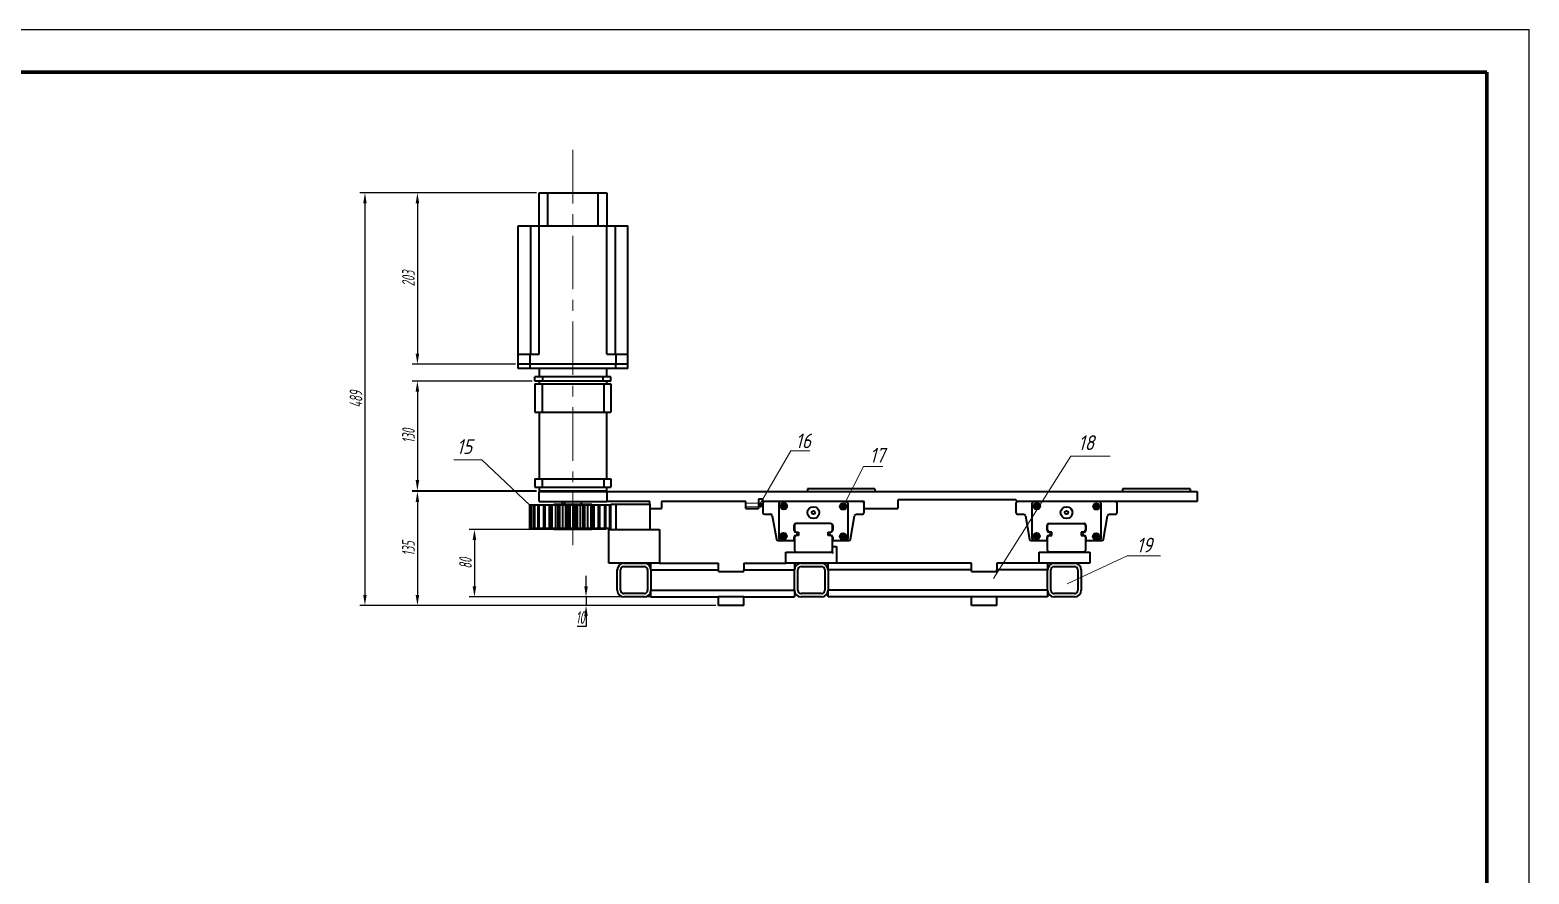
# Model space of a CAD drawing. Header units: millimetres. Extents: x -841 to 0, y 0 to 594.
# Drawn here: x -355.7 to -0.3, y 393.4 to 593.5 of the extents above; entities that cross this region are included whole.
import ezdxf

# ---------------------------------------------------------------- set-up
doc = ezdxf.new("R2010")
doc.units = ezdxf.units.MM
doc.linetypes.add('CENTERX2', pattern=[20.32, 12.7, -2.54, 2.54, -2.54])
doc.layers.add('xishixian', color=7, linetype='Continuous')
for name, color, linetype, lineweight in [('zushixian', 7, 'Continuous', 70), ('中心线层', 1, 'CENTERX2', 15), ('标注层', 4, 'Continuous', 15), ('细线层', 4, 'Continuous', 15), ('轮廓实线层', 7, 'Continuous', 40)]:
    doc.layers.add(name, color=color, linetype=linetype, lineweight=lineweight)
doc.styles.add('abc123', font='gbeitc.shx', dxfattribs={"width": 0.7})
doc.styles.get("Standard").update_dxf_attribs({"font": 'gbeitc.shx', "height": 3.5, "bigfont": 'gbcbig.shx'})
doc.dimstyles.new('ISO-25', dxfattribs={"dimtxt": 3, "dimasz": 2.5, "dimexe": 1.25, "dimexo": 0.625, "dimtad": 1, "dimtoh": 1, "dimdec": 0, "dimlfac": 5, "dimdsep": 46, "dimtxsty": 'abc123', "dimcen": 2.5, "dimclrd": 3, "dimadec": 0, "dimazin": 0, "dimtfac": 1, "dimtdec": 0, "dimtmove": 0, "dimatfit": 3, "dimfxl": 1, "dimarcsym": 0})

# ---------------------------------------------------------------- blocks, each defined once
blk = doc.blocks.new('*D70')
at = {"layer": 'Defpoints', "color": 0, "transparency": 16777216}
for p in [(-234.98, 554.9), (-276.28, 457.1), (-192.48, 457.1)]:
    blk.add_point(p, dxfattribs=at)
at = {"layer": '标注层', "color": 0, "lineweight": -2, "transparency": 16777216}
for p, q in [((-235.61, 554.9), (-277.53, 554.9)), ((-193.11, 457.1), (-277.53, 457.1))]:
    blk.add_line(p, q, dxfattribs=at)
at = {"layer": '标注层', "color": 3, "lineweight": -2, "transparency": 16777216}
blk.add_line((-276.28, 552.4), (-276.28, 459.6), dxfattribs=at)
at = {"layer": '标注层', "color": 3, "transparency": 16777216}
for points in [[(-276.7, 552.4), (-275.87, 552.4), (-276.28, 554.9)], [(-276.7, 459.6), (-275.87, 459.6), (-276.28, 457.1)]]:
    blk.add_solid(points, dxfattribs=at)
at = {"layer": '标注层', "color": 0, "transparency": 16777216, "insert": (-278.41, 506), "char_height": 3, "attachment_point": 5, "rotation": 90, "style": 'abc123'}
blk.add_mtext('489', dxfattribs=at)
blk = doc.blocks.new('*D71')
at = {"layer": 'Defpoints', "color": 0, "transparency": 16777216}
for p in [(-234.98, 554.9), (-263.85, 514.3), (-239.98, 514.3)]:
    blk.add_point(p, dxfattribs=at)
at = {"layer": '标注层', "color": 0, "lineweight": -2, "transparency": 16777216}
for p, q in [((-235.61, 554.9), (-265.1, 554.9)), ((-240.61, 514.3), (-265.1, 514.3))]:
    blk.add_line(p, q, dxfattribs=at)
at = {"layer": '标注层', "color": 3, "lineweight": -2, "transparency": 16777216}
blk.add_line((-263.85, 552.4), (-263.85, 516.8), dxfattribs=at)
at = {"layer": '标注层', "color": 3, "transparency": 16777216}
for points in [[(-264.27, 552.4), (-263.43, 552.4), (-263.85, 554.9)], [(-264.27, 516.8), (-263.43, 516.8), (-263.85, 514.3)]]:
    blk.add_solid(points, dxfattribs=at)
at = {"layer": '标注层', "color": 0, "transparency": 16777216, "insert": (-265.97, 534.6), "char_height": 3, "attachment_point": 5, "rotation": 90, "style": 'abc123'}
blk.add_mtext('203', dxfattribs=at)
blk = doc.blocks.new('*D72')
at = {"layer": 'Defpoints', "color": 0, "transparency": 16777216}
for p in [(-235.98, 510.3), (-263.85, 484.3), (-234.98, 484.3)]:
    blk.add_point(p, dxfattribs=at)
at = {"layer": '标注层', "color": 0, "lineweight": -2, "transparency": 16777216}
for p, q in [((-236.61, 510.3), (-265.1, 510.3)), ((-235.61, 484.3), (-265.1, 484.3))]:
    blk.add_line(p, q, dxfattribs=at)
at = {"layer": '标注层', "color": 3, "lineweight": -2, "transparency": 16777216}
blk.add_line((-263.85, 507.8), (-263.85, 486.8), dxfattribs=at)
at = {"layer": '标注层', "color": 3, "transparency": 16777216}
for points in [[(-264.27, 507.8), (-263.43, 507.8), (-263.85, 510.3)], [(-264.27, 486.8), (-263.43, 486.8), (-263.85, 484.3)]]:
    blk.add_solid(points, dxfattribs=at)
at = {"layer": '标注层', "color": 0, "transparency": 16777216, "insert": (-265.97, 497.3), "char_height": 3, "attachment_point": 5, "rotation": 90, "style": 'abc123'}
blk.add_mtext('130', dxfattribs=at)
blk = doc.blocks.new('*D73')
at = {"layer": 'Defpoints', "color": 0, "transparency": 16777216}
for p in [(-192.48, 459.1), (-223.88, 457.1), (-192.48, 457.1)]:
    blk.add_point(p, dxfattribs=at)
at = {"layer": '标注层', "color": 3, "lineweight": -2, "transparency": 16777216}
for p, q in [((-223.88, 461.6), (-223.88, 464.1)), ((-223.88, 459.1), (-223.88, 457.1)), ((-223.88, 452.1), (-225.99, 452.1)), ((-223.88, 454.6), (-223.88, 452.1))]:
    blk.add_line(p, q, dxfattribs=at)
at = {"layer": '标注层', "color": 0, "lineweight": -2, "transparency": 16777216}
for p, q in [((-193.11, 459.1), (-225.13, 459.1)), ((-193.11, 457.1), (-225.13, 457.1))]:
    blk.add_line(p, q, dxfattribs=at)
at = {"layer": '标注层', "color": 3, "transparency": 16777216}
for points in [[(-224.29, 461.6), (-223.46, 461.6), (-223.88, 459.1)], [(-224.29, 454.6), (-223.46, 454.6), (-223.88, 457.1)]]:
    blk.add_solid(points, dxfattribs=at)
at = {"layer": '标注层', "color": 0, "transparency": 16777216, "insert": (-225.24, 454.23), "char_height": 3, "attachment_point": 5, "style": 'abc123'}
blk.add_mtext('10', dxfattribs=at)
blk = doc.blocks.new('*D74')
at = {"layer": 'Defpoints', "color": 0, "transparency": 16777216}
for p in [(-218.48, 475.1), (-250.33, 459.1), (-214.89, 459.1)]:
    blk.add_point(p, dxfattribs=at)
at = {"layer": '标注层', "color": 0, "lineweight": -2, "transparency": 16777216}
for p, q in [((-219.11, 475.1), (-251.58, 475.1)), ((-215.51, 459.1), (-251.58, 459.1))]:
    blk.add_line(p, q, dxfattribs=at)
at = {"layer": '标注层', "color": 3, "lineweight": -2, "transparency": 16777216}
blk.add_line((-250.33, 472.6), (-250.33, 461.6), dxfattribs=at)
at = {"layer": '标注层', "color": 3, "transparency": 16777216}
for points in [[(-250.75, 472.6), (-249.91, 472.6), (-250.33, 475.1)], [(-250.75, 461.6), (-249.91, 461.6), (-250.33, 459.1)]]:
    blk.add_solid(points, dxfattribs=at)
at = {"layer": '标注层', "color": 0, "transparency": 16777216, "insert": (-252.45, 467.1), "char_height": 3, "attachment_point": 5, "rotation": 90, "style": 'abc123'}
blk.add_mtext('80', dxfattribs=at)
blk = doc.blocks.new('*D80')
at = {"layer": 'Defpoints', "color": 0, "transparency": 16777216}
for p in [(-234.98, 484.1), (-263.85, 457.1), (-192.48, 457.1)]:
    blk.add_point(p, dxfattribs=at)
at = {"layer": '标注层', "color": 0, "lineweight": -2, "transparency": 16777216}
for p, q in [((-235.61, 484.1), (-265.1, 484.1)), ((-193.11, 457.1), (-265.1, 457.1))]:
    blk.add_line(p, q, dxfattribs=at)
at = {"layer": '标注层', "color": 3, "lineweight": -2, "transparency": 16777216}
blk.add_line((-263.85, 481.6), (-263.85, 459.6), dxfattribs=at)
at = {"layer": '标注层', "color": 3, "transparency": 16777216}
for points in [[(-264.27, 481.6), (-263.43, 481.6), (-263.85, 484.1)], [(-264.27, 459.6), (-263.43, 459.6), (-263.85, 457.1)]]:
    blk.add_solid(points, dxfattribs=at)
at = {"layer": '标注层', "color": 0, "transparency": 16777216, "insert": (-265.97, 470.6), "char_height": 3, "attachment_point": 5, "rotation": 90, "style": 'abc123'}
blk.add_mtext('135', dxfattribs=at)

msp = doc.modelspace()

# ---------------------------------------------------------------- linework, layer by layer
at = {"layer": 'xishixian'}
for p, q in [((-0.35, 593.52), (-841.35, 593.52)), ((-0.35, -0.48), (-0.35, 593.52))]:
    msp.add_line(p, q, dxfattribs=at)
at = {"layer": 'zushixian'}
for p, q in [((-10.35, 583.52), (-816.35, 583.52)), ((-10.35, 9.52), (-10.35, 583.52))]:
    msp.add_line(p, q, dxfattribs=at)
at = {"layer": '中心线层'}
msp.add_line((-226.98, 565.07), (-226.98, 471.36), dxfattribs=at)
at = {"layer": '标注层'}
for p, q in [((-248.6, 491.59), (-255.21, 491.59)), ((-237.17, 480.9), (-248.6, 491.59)), ((-182.75, 480.95), (-175.35, 493.78)), ((-175.35, 493.78), (-170.79, 493.78)), ((-127.3, 463.48), (-108.92, 492.47)), ((-108.92, 492.47), (-99.67, 492.47)), ((-162.89, 480.58), (-158.08, 490.06)), ((-158.08, 490.06), (-153.53, 490.06)), ((-109.85, 462.22), (-95.61, 468.85)), ((-95.61, 468.85), (-87.73, 468.85))]:
    msp.add_line(p, q, dxfattribs=at)
at = {"layer": '细线层'}
for p, q in [((-182.98, 481.3), (-185.98, 481.3)), ((-182.98, 480.5), (-185.98, 480.5))]:
    msp.add_line(p, q, dxfattribs=at)
at = {"layer": '轮廓实线层', "color": 7, "linetype": 'Continuous', "lineweight": 40}
for p, q in [((-234.98, 547.1), (-234.98, 554.9)), ((-234.98, 554.9), (-232.98, 554.9)), ((-232.98, 554.9), (-232.98, 547.1)), ((-232.98, 554.9), (-220.98, 554.9)), ((-220.98, 547.1), (-220.98, 554.9)), ((-220.98, 554.9), (-218.98, 554.9)), ((-218.98, 554.9), (-218.98, 547.1)), ((-239.98, 516.7), (-239.98, 547.1)), ((-239.98, 547.1), (-236.98, 547.1)), ((-236.98, 516.7), (-236.98, 547.1)), ((-236.98, 547.1), (-234.98, 547.1)), ((-234.98, 516.7), (-234.98, 547.1)), ((-234.98, 547.1), (-218.98, 547.1)), ((-218.98, 516.7), (-218.98, 547.1)), ((-218.98, 547.1), (-216.98, 547.1)), ((-216.98, 547.1), (-216.98, 516.7)), ((-216.98, 547.1), (-213.98, 547.1)), ((-213.98, 516.7), (-213.98, 547.1)), ((-239.98, 514.3), (-239.98, 516.7)), ((-239.98, 516.7), (-237.14, 516.7)), ((-237.14, 514.3), (-237.14, 516.7)), ((-237.14, 516.7), (-234.98, 516.7)), ((-218.98, 516.7), (-216.82, 516.7)), ((-216.82, 516.7), (-216.82, 514.3)), ((-216.82, 516.7), (-213.98, 516.7)), ((-213.98, 514.3), (-213.98, 516.7)), ((-239.98, 513.3), (-239.98, 514.3)), ((-237.14, 514.3), (-239.98, 514.3)), ((-237.14, 513.3), (-239.98, 513.3)), ((-237.14, 513.3), (-237.14, 514.3)), ((-216.82, 514.3), (-237.14, 514.3)), ((-216.82, 513.3), (-237.14, 513.3)), ((-234.98, 513.3), (-234.98, 511.3)), ((-218.98, 511.3), (-218.98, 513.3)), ((-216.82, 513.3), (-216.82, 514.3)), ((-213.98, 514.3), (-216.82, 514.3)), ((-213.98, 513.3), (-216.82, 513.3)), ((-213.98, 513.3), (-213.98, 514.3)), ((-235.98, 510.3), (-235.98, 511.3)), ((-234.14, 511.3), (-235.98, 511.3)), ((-234.14, 510.3), (-235.98, 510.3)), ((-235.98, 509.6), (-235.98, 502.9)), ((-235.98, 509.6), (-234.3, 509.6)), ((-234.98, 510.3), (-234.98, 509.6)), ((-234.3, 509.6), (-234.3, 502.9)), ((-234.3, 509.6), (-219.67, 509.6)), ((-234.14, 510.3), (-234.14, 511.3)), ((-219.82, 511.3), (-234.14, 511.3)), ((-219.82, 510.3), (-234.14, 510.3)), ((-219.82, 510.3), (-219.82, 511.3)), ((-217.98, 511.3), (-219.82, 511.3)), ((-217.98, 510.3), (-219.82, 510.3)), ((-219.67, 509.6), (-219.67, 502.9)), ((-219.67, 509.6), (-217.98, 509.6)), ((-218.98, 509.6), (-218.98, 510.3)), ((-217.98, 510.3), (-217.98, 511.3)), ((-217.98, 509.6), (-217.98, 502.9)), ((-235.98, 502.9), (-234.3, 502.9)), ((-234.98, 502.9), (-234.98, 487.1)), ((-234.3, 502.9), (-219.67, 502.9)), ((-219.67, 502.9), (-217.98, 502.9)), ((-218.98, 487.1), (-218.98, 502.9)), ((-235.98, 487.1), (-235.98, 485.1)), ((-235.98, 487.1), (-234.3, 487.1)), ((-234.3, 487.1), (-234.3, 485.1)), ((-234.3, 487.1), (-219.67, 487.1)), ((-219.67, 487.1), (-219.67, 485.1)), ((-219.67, 487.1), (-217.98, 487.1)), ((-217.98, 487.1), (-217.98, 485.1)), ((-235.98, 485.1), (-234.3, 485.1)), ((-234.98, 485.1), (-234.98, 484.3)), ((-234.98, 484.3), (-218.98, 484.3)), ((-234.98, 481.7), (-234.98, 484.1)), ((-234.98, 484.1), (-218.98, 484.1)), ((-234.3, 485.1), (-219.67, 485.1)), ((-230.48, 484.3), (-230.48, 484.1)), ((-223.48, 484.1), (-223.48, 484.3)), ((-219.67, 485.1), (-217.98, 485.1)), ((-218.98, 484.3), (-218.98, 485.1)), ((-218.98, 484.1), (-218.98, 481.7)), ((-218.98, 484.1), (-78.98, 484.1)), ((-171.38, 484.7), (-171.38, 484.1)), ((-155.38, 484.7), (-171.38, 484.7)), ((-155.38, 484.7), (-155.38, 484.1)), ((-80.69, 484.7), (-96.69, 484.7)), ((-96.69, 484.7), (-96.69, 484.1)), ((-80.69, 484.7), (-80.69, 484.1)), ((-78.98, 484.1), (-78.98, 481.7)), ((-237.17, 475.3), (-237.17, 480.9)), ((-237.15, 480.9), (-237.17, 480.9)), ((-237.15, 475.3), (-237.15, 480.9)), ((-236.89, 480.9), (-237.15, 480.9)), ((-236.89, 475.3), (-236.89, 480.9)), ((-236.79, 480.9), (-236.89, 480.9)), ((-236.79, 475.3), (-236.79, 480.9)), ((-236.23, 480.9), (-236.79, 480.9)), ((-236.23, 475.3), (-236.23, 480.9)), ((-236.05, 480.9), (-236.23, 480.9)), ((-236.05, 475.3), (-236.05, 480.9)), ((-235.21, 480.9), (-236.05, 480.9)), ((-235.21, 475.3), (-235.21, 480.9)), ((-234.96, 480.9), (-235.21, 480.9)), ((-234.98, 481.7), (-218.98, 481.7)), ((-234.96, 475.3), (-234.96, 480.9)), ((-233.87, 480.9), (-234.96, 480.9)), ((-233.87, 475.3), (-233.87, 480.9)), ((-233.57, 480.9), (-233.87, 480.9)), ((-233.57, 475.3), (-233.57, 480.9)), ((-232.54, 480.9), (-233.57, 480.9)), ((-232.54, 475.3), (-232.54, 480.9)), ((-232.27, 480.9), (-232.54, 480.9)), ((-232.27, 475.3), (-232.27, 480.9)), ((-231.92, 480.9), (-232.27, 480.9)), ((-231.92, 475.3), (-231.92, 480.9)), ((-231.05, 480.9), (-231.92, 480.9)), ((-231.48, 481.1), (-231.48, 480.9)), ((-231.48, 481.1), (-230.81, 481.1)), ((-231.05, 475.3), (-231.05, 480.9)), ((-230.47, 480.9), (-231.05, 480.9)), ((-230.81, 481.1), (-222.48, 481.1)), ((-230.47, 475.3), (-230.47, 480.9)), ((-230.09, 480.9), (-230.47, 480.9)), ((-230.09, 475.3), (-230.09, 480.9)), ((-229.4, 480.9), (-230.09, 480.9)), ((-229.48, 481.1), (-229.48, 481.7)), ((-229.4, 475.3), (-229.4, 480.9)), ((-228.68, 480.9), (-229.4, 480.9)), ((-228.89, 481.1), (-228.89, 481.7)), ((-228.68, 475.3), (-228.68, 480.9)), ((-228.53, 480.9), (-228.68, 480.9)), ((-228.53, 475.3), (-228.53, 480.9)), ((-228.13, 480.9), (-228.53, 480.9)), ((-228.13, 475.3), (-228.13, 480.9)), ((-227.66, 480.9), (-228.13, 480.9)), ((-227.66, 475.3), (-227.66, 480.9)), ((-226.92, 480.9), (-227.66, 480.9)), ((-226.92, 475.3), (-226.92, 480.9)), ((-226.53, 480.9), (-226.92, 480.9)), ((-226.53, 475.3), (-226.53, 480.9)), ((-226.13, 480.9), (-226.53, 480.9)), ((-226.13, 475.3), (-226.13, 480.9)), ((-225.9, 480.9), (-226.13, 480.9)), ((-225.9, 475.3), (-225.9, 480.9)), ((-225.17, 480.9), (-225.9, 480.9)), ((-225.17, 475.3), (-225.17, 480.9)), ((-224.55, 480.9), (-225.17, 480.9)), ((-224.98, 481.1), (-224.98, 481.7)), ((-224.55, 475.3), (-224.55, 480.9)), ((-224.17, 480.9), (-224.55, 480.9)), ((-223.48, 480.9), (-224.18, 480.9)), ((-224.17, 475.3), (-224.17, 480.9)), ((-223.48, 475.3), (-223.48, 480.9)), ((-222.67, 480.9), (-223.48, 480.9)), ((-222.67, 475.3), (-222.67, 480.9)), ((-222.31, 480.9), (-222.67, 480.9)), ((-222.48, 480.9), (-222.48, 481.1)), ((-222.31, 475.3), (-222.31, 480.9)), ((-221.93, 480.9), (-222.31, 480.9)), ((-221.93, 475.3), (-221.93, 480.9)), ((-220.95, 480.9), (-221.93, 480.9)), ((-220.95, 475.3), (-220.95, 480.9)), ((-220.63, 480.9), (-220.95, 480.9)), ((-220.63, 475.3), (-220.63, 480.9)), ((-220.58, 480.9), (-220.63, 480.9)), ((-220.58, 475.3), (-220.58, 480.9)), ((-219.46, 480.9), (-220.58, 480.9)), ((-219.46, 475.3), (-219.46, 480.9)), ((-219.19, 480.9), (-219.46, 480.9)), ((-219.19, 475.3), (-219.19, 480.9)), ((-218.26, 480.9), (-219.19, 480.9)), ((-208.78, 481.7), (-218.98, 481.7)), ((-218.26, 475.3), (-218.26, 480.9)), ((-218.06, 480.9), (-218.26, 480.9)), ((-218.06, 475.3), (-218.06, 480.9)), ((-217.98, 480.9), (-218.06, 480.9)), ((-217.98, 475.1), (-217.98, 481.1)), ((-217.98, 481.1), (-216.78, 481.1)), ((-216.78, 481.1), (-216.78, 475.1)), ((-216.78, 481.1), (-208.78, 481.1)), ((-208.78, 481.1), (-208.78, 481.7)), ((-208.78, 481.1), (-208.78, 475.1)), ((-208.78, 480.1), (-205.98, 480.1)), ((-185.98, 481.7), (-205.98, 481.7)), ((-205.98, 481.7), (-205.98, 480.1)), ((-185.98, 480.1), (-185.98, 481.7)), ((-185.98, 480.1), (-182.98, 480.1)), ((-181.98, 482.3), (-182.98, 482.3)), ((-182.98, 482.3), (-182.98, 480.1)), ((-182.95, 481.3), (-182.98, 481.24)), ((-182.98, 480.56), (-182.95, 480.5)), ((-182.94, 481.3), (-182.95, 481.3)), ((-182.95, 480.95), (-182.95, 481.3)), ((-182.95, 480.5), (-182.95, 480.95)), ((-182.95, 480.5), (-182.94, 480.5)), ((-182.9, 481.24), (-182.94, 481.3)), ((-182.94, 480.95), (-182.94, 481.3)), ((-182.94, 480.5), (-182.94, 480.95)), ((-182.94, 480.5), (-182.9, 480.57)), ((-182.86, 481.3), (-182.9, 481.24)), ((-182.9, 480.94), (-182.9, 481.24)), ((-182.9, 480.57), (-182.9, 480.94)), ((-182.9, 480.57), (-182.86, 480.5)), ((-182.84, 481.3), (-182.86, 481.3)), ((-182.86, 480.95), (-182.86, 481.3)), ((-182.86, 480.5), (-182.86, 480.95)), ((-182.86, 480.5), (-182.84, 480.5)), ((-182.81, 481.24), (-182.84, 481.3)), ((-182.84, 480.95), (-182.84, 481.3)), ((-182.84, 480.5), (-182.84, 480.95)), ((-182.84, 480.5), (-182.81, 480.57)), ((-182.77, 481.3), (-182.81, 481.24)), ((-182.81, 480.94), (-182.81, 481.24)), ((-182.81, 480.57), (-182.81, 480.94)), ((-182.81, 480.57), (-182.77, 480.5)), ((-182.75, 481.3), (-182.77, 481.3)), ((-182.77, 480.95), (-182.77, 481.3)), ((-182.77, 480.5), (-182.77, 480.95)), ((-182.77, 480.5), (-182.75, 480.5)), ((-182.72, 481.24), (-182.75, 481.3)), ((-182.75, 480.95), (-182.75, 481.3)), ((-182.75, 480.5), (-182.75, 480.95)), ((-182.75, 480.5), (-182.72, 480.57)), ((-182.68, 481.3), (-182.72, 481.24)), ((-182.72, 480.94), (-182.72, 481.24)), ((-182.72, 480.57), (-182.72, 480.94)), ((-182.72, 480.57), (-182.68, 480.5)), ((-182.66, 481.3), (-182.68, 481.3)), ((-182.68, 480.95), (-182.68, 481.3)), ((-182.68, 480.5), (-182.68, 480.95)), ((-182.68, 480.5), (-182.66, 480.5)), ((-182.62, 481.24), (-182.66, 481.3)), ((-182.66, 480.95), (-182.66, 481.3)), ((-182.66, 480.5), (-182.66, 480.95)), ((-182.66, 480.5), (-182.62, 480.57)), ((-182.59, 481.3), (-182.62, 481.24)), ((-182.62, 480.94), (-182.62, 481.24)), ((-182.62, 480.57), (-182.62, 480.94)), ((-182.62, 480.57), (-182.59, 480.5)), ((-182.57, 481.3), (-182.59, 481.3)), ((-182.59, 480.95), (-182.59, 481.3)), ((-182.59, 480.5), (-182.59, 480.95)), ((-182.59, 480.5), (-182.57, 480.5)), ((-182.53, 481.24), (-182.57, 481.3)), ((-182.57, 480.95), (-182.57, 481.3)), ((-182.57, 480.5), (-182.57, 480.95)), ((-182.57, 480.5), (-182.53, 480.57)), ((-182.51, 481.28), (-182.53, 481.24)), ((-182.53, 480.94), (-182.53, 481.24)), ((-182.53, 480.57), (-182.53, 480.94)), ((-182.53, 480.57), (-182.51, 480.53)), ((-182.39, 481.16), (-182.51, 481.28)), ((-182.51, 480.53), (-182.51, 481.28)), ((-182.51, 480.53), (-182.39, 480.64)), ((-182.02, 481.11), (-182.37, 481.15)), ((-182.37, 480.65), (-182.02, 480.69)), ((-181.98, 481.7), (-181.98, 482.3)), ((-158.2, 481.7), (-181.98, 481.7)), ((-181.98, 481.3), (-181.98, 479.1)), ((-178.12, 472.9), (-178.12, 481.3)), ((-177.04, 480.6), (-177.38, 480.51)), ((-177.04, 480.59), (-177.33, 480.41)), ((-177.03, 480.63), (-177.24, 480.92)), ((-177.02, 480.61), (-177.13, 480.62)), ((-177.01, 480.6), (-177.08, 480.51)), ((-177.01, 480.64), (-177.06, 480.99)), ((-177, 480.61), (-176.93, 480.7)), ((-177, 480.61), (-176.88, 480.59)), ((-177, 480.57), (-176.95, 480.22)), ((-176.99, 480.58), (-176.78, 480.3)), ((-176.98, 480.62), (-176.68, 480.8)), ((-176.97, 480.61), (-176.64, 480.7)), ((-162.95, 480.56), (-163.29, 480.48)), ((-162.95, 480.55), (-163.25, 480.38)), ((-162.94, 480.6), (-163.15, 480.88)), ((-162.93, 480.57), (-163.04, 480.59)), ((-162.93, 480.56), (-162.99, 480.47)), ((-162.92, 480.61), (-162.98, 480.95)), ((-162.91, 480.58), (-162.84, 480.67)), ((-162.91, 480.57), (-162.8, 480.56)), ((-162.91, 480.54), (-162.86, 480.19)), ((-162.9, 480.54), (-162.69, 480.26)), ((-162.89, 480.59), (-162.59, 480.77)), ((-162.89, 480.58), (-162.55, 480.66)), ((-161.84, 481.3), (-161.84, 472.9)), ((-158.05, 481.84), (-158.2, 481.7)), ((-157.84, 481.63), (-158.05, 481.84)), ((-157.98, 481.49), (-157.84, 481.63)), ((-157.98, 480.1), (-157.98, 481.49)), ((-157.98, 480.1), (-149.98, 480.1)), ((-157.98, 479.1), (-157.98, 480.1)), ((-121.98, 482.1), (-149.98, 482.1)), ((-149.98, 482.1), (-149.98, 480.1)), ((-121.58, 481.7), (-121.98, 482.1)), ((-121.98, 481.3), (-121.98, 479.1)), ((-78.98, 481.7), (-121.58, 481.7)), ((-118.12, 472.9), (-118.12, 481.3)), ((-117.04, 480.6), (-117.38, 480.51)), ((-117.04, 480.59), (-117.33, 480.41)), ((-117.03, 480.63), (-117.24, 480.92)), ((-117.02, 480.61), (-117.13, 480.62)), ((-117.01, 480.6), (-117.08, 480.51)), ((-117.01, 480.64), (-117.06, 480.99)), ((-117, 480.61), (-116.93, 480.7)), ((-117, 480.61), (-116.88, 480.59)), ((-117, 480.57), (-116.95, 480.22)), ((-116.99, 480.58), (-116.78, 480.3)), ((-116.98, 480.62), (-116.68, 480.8)), ((-116.97, 480.61), (-116.64, 480.7)), ((-102.95, 480.56), (-103.29, 480.48)), ((-102.95, 480.55), (-103.25, 480.38)), ((-102.94, 480.6), (-103.15, 480.88)), ((-102.93, 480.57), (-103.04, 480.59)), ((-102.93, 480.56), (-102.99, 480.47)), ((-102.92, 480.61), (-102.98, 480.95)), ((-102.91, 480.58), (-102.84, 480.67)), ((-102.91, 480.57), (-102.8, 480.56)), ((-102.91, 480.54), (-102.86, 480.19)), ((-102.9, 480.54), (-102.69, 480.26)), ((-102.89, 480.59), (-102.59, 480.77)), ((-102.89, 480.58), (-102.55, 480.66)), ((-101.84, 481.3), (-101.84, 472.9)), ((-97.98, 479.1), (-97.98, 481.3)), ((-181.58, 478.7), (-180.12, 478.7)), ((-179.73, 478.37), (-178.75, 472.83)), ((-165.88, 476.5), (-174.08, 476.5)), ((-161.22, 472.83), (-160.24, 478.37)), ((-159.85, 478.7), (-158.38, 478.7)), ((-121.58, 478.7), (-120.12, 478.7)), ((-119.73, 478.37), (-118.75, 472.83)), ((-114.08, 476.5), (-105.88, 476.5)), ((-101.22, 472.83), (-100.24, 478.37)), ((-99.85, 478.7), (-98.38, 478.7)), ((-237.15, 475.3), (-237.17, 475.3)), ((-236.89, 475.3), (-237.15, 475.3)), ((-236.79, 475.3), (-236.89, 475.3)), ((-236.23, 475.3), (-236.79, 475.3)), ((-236.05, 475.3), (-236.23, 475.3)), ((-235.21, 475.3), (-236.05, 475.3)), ((-234.96, 475.3), (-235.21, 475.3)), ((-233.87, 475.3), (-234.96, 475.3)), ((-233.57, 475.3), (-233.87, 475.3)), ((-232.54, 475.3), (-233.57, 475.3)), ((-232.27, 475.3), (-232.54, 475.3)), ((-231.92, 475.3), (-232.27, 475.3)), ((-231.05, 475.3), (-231.92, 475.3)), ((-231.48, 475.3), (-231.48, 475.1)), ((-222.48, 475.1), (-231.48, 475.1)), ((-230.47, 475.3), (-231.05, 475.3)), ((-230.09, 475.3), (-230.47, 475.3)), ((-229.4, 475.3), (-230.09, 475.3)), ((-228.68, 475.3), (-229.4, 475.3)), ((-228.53, 475.3), (-228.68, 475.3)), ((-228.13, 475.3), (-228.53, 475.3)), ((-227.66, 475.3), (-228.13, 475.3)), ((-226.92, 475.3), (-227.66, 475.3)), ((-226.53, 475.3), (-226.92, 475.3)), ((-226.13, 475.3), (-226.53, 475.3)), ((-225.9, 475.3), (-226.13, 475.3)), ((-225.17, 475.3), (-225.9, 475.3)), ((-224.55, 475.3), (-225.17, 475.3)), ((-224.17, 475.3), (-224.55, 475.3)), ((-223.48, 475.3), (-224.18, 475.3)), ((-222.67, 475.3), (-223.48, 475.3)), ((-222.31, 475.3), (-222.67, 475.3)), ((-222.48, 475.1), (-222.48, 475.3)), ((-221.93, 475.3), (-222.31, 475.3)), ((-220.95, 475.3), (-221.93, 475.3)), ((-220.63, 475.3), (-220.95, 475.3)), ((-220.58, 475.3), (-220.63, 475.3)), ((-219.46, 475.3), (-220.58, 475.3)), ((-219.19, 475.3), (-219.46, 475.3)), ((-218.26, 475.3), (-219.19, 475.3)), ((-218.48, 475.1), (-206.48, 475.1)), ((-218.48, 467.1), (-218.48, 475.1)), ((-218.06, 475.3), (-218.26, 475.3)), ((-217.98, 475.3), (-218.06, 475.3)), ((-206.48, 475.1), (-206.48, 467.1)), ((-177.1, 473.51), (-177.44, 473.42)), ((-177.1, 473.5), (-177.4, 473.32)), ((-177.09, 473.55), (-177.3, 473.83)), ((-177.08, 473.52), (-177.19, 473.53)), ((-177.08, 473.51), (-177.14, 473.42)), ((-177.08, 473.55), (-177.13, 473.9)), ((-177.06, 473.53), (-177, 473.61)), ((-177.06, 473.52), (-176.95, 473.5)), ((-177.06, 473.48), (-177.01, 473.13)), ((-177.05, 473.49), (-176.84, 473.21)), ((-177.04, 473.53), (-176.74, 473.71)), ((-177.04, 473.53), (-176.7, 473.61)), ((-174.58, 474.9), (-174.58, 476.1)), ((-174.58, 472.5), (-174.58, 473.3)), ((-174.48, 476.1), (-174.48, 474.9)), ((-174.48, 474.9), (-174.08, 474.5)), ((-174.08, 473.7), (-174.48, 473.3)), ((-174.48, 473.3), (-174.48, 470.1)), ((-174.08, 474.5), (-173.48, 474.5)), ((-173.48, 473.7), (-174.08, 473.7)), ((-173.48, 474.5), (-173.48, 473.7)), ((-166.48, 474.5), (-165.88, 474.5)), ((-166.48, 473.7), (-166.48, 474.5)), ((-165.88, 473.7), (-166.48, 473.7)), ((-165.88, 474.5), (-165.48, 474.9)), ((-165.48, 473.3), (-165.88, 473.7)), ((-165.48, 474.9), (-165.48, 476.1)), ((-165.48, 470.1), (-165.48, 473.3)), ((-165.38, 476.1), (-165.38, 474.9)), ((-165.38, 473.3), (-165.38, 472.5)), ((-162.98, 473.43), (-163.31, 473.34)), ((-162.97, 473.42), (-163.27, 473.24)), ((-162.97, 473.46), (-163.18, 473.75)), ((-162.96, 473.44), (-163.07, 473.45)), ((-162.95, 473.43), (-163.02, 473.34)), ((-162.95, 473.47), (-163, 473.82)), ((-162.94, 473.44), (-162.87, 473.53)), ((-162.94, 473.43), (-162.82, 473.42)), ((-162.94, 473.4), (-162.89, 473.05)), ((-162.92, 473.45), (-162.62, 473.63)), ((-162.92, 473.41), (-162.72, 473.12)), ((-162.91, 473.44), (-162.58, 473.53)), ((-117.1, 473.51), (-117.44, 473.42)), ((-117.1, 473.5), (-117.4, 473.32)), ((-117.09, 473.55), (-117.3, 473.83)), ((-117.08, 473.52), (-117.19, 473.53)), ((-117.08, 473.51), (-117.14, 473.42)), ((-117.08, 473.55), (-117.13, 473.9)), ((-117.06, 473.53), (-117, 473.61)), ((-117.06, 473.52), (-116.95, 473.5)), ((-117.06, 473.48), (-117.01, 473.13)), ((-117.05, 473.49), (-116.84, 473.21)), ((-117.04, 473.53), (-116.74, 473.71)), ((-117.04, 473.53), (-116.7, 473.61)), ((-114.58, 474.9), (-114.58, 476.1)), ((-114.58, 472.5), (-114.58, 473.3)), ((-114.48, 474.9), (-114.48, 476.1)), ((-114.08, 474.5), (-114.48, 474.9)), ((-114.48, 473.3), (-114.08, 473.7)), ((-114.48, 470.1), (-114.48, 473.3)), ((-113.48, 474.5), (-114.08, 474.5)), ((-114.08, 473.7), (-113.48, 473.7)), ((-113.48, 473.7), (-113.48, 474.5)), ((-105.88, 474.5), (-106.48, 474.5)), ((-106.48, 474.5), (-106.48, 473.7)), ((-106.48, 473.7), (-105.88, 473.7)), ((-105.48, 474.9), (-105.88, 474.5)), ((-105.88, 473.7), (-105.48, 473.3)), ((-105.48, 476.1), (-105.48, 474.9)), ((-105.48, 473.3), (-105.48, 470.1)), ((-105.38, 476.1), (-105.38, 474.9)), ((-105.38, 473.3), (-105.38, 472.5)), ((-102.98, 473.43), (-103.31, 473.34)), ((-102.97, 473.42), (-103.27, 473.24)), ((-102.97, 473.46), (-103.18, 473.75)), ((-102.96, 473.44), (-103.07, 473.45)), ((-102.95, 473.43), (-103.02, 473.34)), ((-102.95, 473.47), (-103, 473.82)), ((-102.94, 473.44), (-102.87, 473.53)), ((-102.94, 473.43), (-102.82, 473.42)), ((-102.94, 473.4), (-102.89, 473.05)), ((-102.92, 473.45), (-102.62, 473.63)), ((-102.92, 473.41), (-102.72, 473.12)), ((-102.91, 473.44), (-102.58, 473.53)), ((-178.35, 472.5), (-177.72, 472.5)), ((-177.72, 472.5), (-174.58, 472.5)), ((-176.48, 467.1), (-176.48, 469.7)), ((-176.48, 469.7), (-165.63, 469.7)), ((-174.48, 470.1), (-174.08, 469.7)), ((-174.08, 469.7), (-165.88, 469.7)), ((-165.88, 469.7), (-165.48, 470.1)), ((-165.63, 469.7), (-165.41, 469.49)), ((-165.48, 469.7), (-165.63, 469.7)), ((-165.48, 471.1), (-164.48, 471.1)), ((-165.48, 469.84), (-165.48, 471.1)), ((-165.27, 469.63), (-165.48, 469.84)), ((-165.48, 469.84), (-165.48, 469.7)), ((-165.41, 469.49), (-165.27, 469.63)), ((-165.38, 472.5), (-162.24, 472.5)), ((-164.48, 471.1), (-164.48, 467.1)), ((-162.24, 472.5), (-161.61, 472.5)), ((-118.35, 472.5), (-117.72, 472.5)), ((-117.72, 472.5), (-114.58, 472.5)), ((-116.48, 467.1), (-116.48, 469.7)), ((-116.48, 469.7), (-104.48, 469.7)), ((-114.08, 469.7), (-114.48, 470.1)), ((-105.88, 469.7), (-114.08, 469.7)), ((-105.48, 470.1), (-105.88, 469.7)), ((-105.38, 472.5), (-102.24, 472.5)), ((-104.48, 469.7), (-104.48, 467.1)), ((-102.24, 472.5), (-101.61, 472.5)), ((-206.48, 467.1), (-218.48, 467.1)), ((-216.48, 460.7), (-216.48, 465.5)), ((-215.68, 460.7), (-215.68, 465.5)), ((-214.88, 467.1), (-210.08, 467.1)), ((-214.88, 466.3), (-210.08, 466.3)), ((-209.28, 465.5), (-209.28, 460.7)), ((-208.48, 465.5), (-208.48, 467.1)), ((-208.48, 465.5), (-208.48, 460.7)), ((-208.48, 465.5), (-192.48, 465.5)), ((-206.48, 467.1), (-192.48, 467.1)), ((-192.48, 465.5), (-192.48, 467.1)), ((-192.48, 465.1), (-192.48, 465.5)), ((-186.48, 467.1), (-176.48, 467.1)), ((-186.48, 467.1), (-186.48, 465.5)), ((-186.48, 465.1), (-186.48, 465.5)), ((-186.48, 465.5), (-174.48, 465.5)), ((-164.48, 467.1), (-176.48, 467.1)), ((-174.48, 467.1), (-174.48, 465.5)), ((-174.48, 460.7), (-174.48, 465.5)), ((-173.68, 460.7), (-173.68, 465.5)), ((-172.88, 467.1), (-168.08, 467.1)), ((-172.88, 466.3), (-168.08, 466.3)), ((-167.28, 465.5), (-167.28, 460.7)), ((-166.48, 465.5), (-166.48, 467.1)), ((-166.48, 465.5), (-166.48, 460.7)), ((-132.48, 465.5), (-166.48, 465.5)), ((-132.48, 467.1), (-164.48, 467.1)), ((-132.48, 465.5), (-132.48, 467.1)), ((-132.48, 465.1), (-132.48, 465.5)), ((-116.48, 467.1), (-126.48, 467.1)), ((-126.48, 467.1), (-126.48, 465.5)), ((-126.48, 465.1), (-126.48, 465.5)), ((-114.48, 465.5), (-126.48, 465.5)), ((-104.48, 467.1), (-116.48, 467.1)), ((-114.48, 467.1), (-114.48, 465.5)), ((-114.48, 460.7), (-114.48, 465.5)), ((-113.68, 460.7), (-113.68, 465.5)), ((-112.88, 467.1), (-108.08, 467.1)), ((-112.88, 466.3), (-108.08, 466.3)), ((-107.28, 465.5), (-107.28, 460.7)), ((-106.48, 465.5), (-106.48, 460.7)), ((-192.48, 465.1), (-186.48, 465.1)), ((-132.48, 465.1), (-126.48, 465.1)), ((-210.08, 459.9), (-214.88, 459.9)), ((-210.08, 459.1), (-214.88, 459.1)), ((-208.48, 459.1), (-208.48, 460.7)), ((-208.48, 460.7), (-174.48, 460.7)), ((-208.48, 459.1), (-192.48, 459.1)), ((-192.48, 457.1), (-192.48, 459.1)), ((-186.48, 459.1), (-192.48, 459.1)), ((-186.48, 457.1), (-186.48, 459.1)), ((-186.48, 459.1), (-174.48, 459.1)), ((-174.48, 460.7), (-174.48, 459.1)), ((-168.08, 459.9), (-172.88, 459.9)), ((-168.08, 459.1), (-172.88, 459.1)), ((-114.48, 460.7), (-166.48, 460.7)), ((-166.48, 459.1), (-166.48, 460.7)), ((-132.48, 459.1), (-166.48, 459.1)), ((-126.48, 459.1), (-132.48, 459.1)), ((-132.48, 457.1), (-132.48, 459.1)), ((-126.48, 457.1), (-126.48, 459.1)), ((-114.48, 459.1), (-126.48, 459.1)), ((-114.48, 460.7), (-114.48, 459.1)), ((-108.08, 459.9), (-112.88, 459.9)), ((-108.08, 459.1), (-112.88, 459.1)), ((-186.48, 457.1), (-192.48, 457.1)), ((-126.48, 457.1), (-132.48, 457.1))]:
    msp.add_line(p, q, dxfattribs=at)
at = {"layer": '轮廓实线层', "color": 8, "linetype": 'Continuous', "lineweight": 40}
for p, q in [((-182.39, 480.64), (-182.39, 481.16)), ((-182.37, 481.15), (-182.37, 480.65)), ((-182.37, 480.65), (-182.37, 480.65)), ((-182.02, 480.69), (-182.02, 481.11))]:
    msp.add_line(p, q, dxfattribs=at)
at = {"layer": '轮廓实线层', "color": 7, "linetype": 'Continuous', "lineweight": 40}
for centre, radius in [((-177.01, 480.61), 0.765), ((-177.01, 480.61), 0.571), ((-169.98, 479.1), 1.4), ((-162.92, 480.57), 0.765), ((-162.92, 480.57), 0.571), ((-117.01, 480.61), 0.765), ((-117.01, 480.61), 0.571), ((-109.98, 479.1), 1.4), ((-102.92, 480.57), 0.765), ((-102.92, 480.57), 0.571), ((-169.98, 479.1), 0.4), ((-109.98, 479.1), 0.4), ((-177.07, 473.52), 0.765), ((-177.07, 473.52), 0.571), ((-162.95, 473.44), 0.765), ((-162.95, 473.44), 0.571), ((-117.07, 473.52), 0.765), ((-117.07, 473.52), 0.571), ((-102.95, 473.44), 0.765), ((-102.95, 473.44), 0.571)]:
    msp.add_circle(centre, radius, dxfattribs=at)
for centre, radius, start, end in [((-182.37, 481.19), 0.04, 225, 264.2894), ((-182.37, 480.61), 0.04, 95.7106, 135), ((-182.02, 481.08), 0.04, 0, 84.2894), ((-182.02, 480.73), 0.04, 275.7106, 0), ((-181.58, 481.3), 0.4, 90, 180), ((-177.72, 481.3), 0.4, 90, 180), ((-173.66, 472.46), 8.87, 113.0384, 114.7878), ((-175.8, 481.11), 1.69, 200.5882, 204.3107), ((-180.39, 488.76), 8.89, 290.11, 291.8571), ((-176.51, 479.39), 1.69, 109.2649, 115.6316), ((-172.21, 482.6), 5.3, 198.4957, 201.8917), ((-172.21, 482.58), 5.29, 203.005, 206.4015), ((-181.81, 478.63), 5.3, 23.0068, 26.3997), ((-177.51, 481.82), 1.69, 289.2651, 295.6328), ((-173.62, 472.44), 8.9, 110.1113, 111.8558), ((-180.36, 488.76), 8.87, 293.0384, 294.7878), ((-181.8, 478.61), 5.3, 18.496, 21.8893), ((-178.22, 480.1), 1.69, 20.5933, 24.3056), ((-159.57, 472.42), 8.88, 113.0399, 114.7885), ((-161.71, 481.07), 1.69, 200.5906, 204.3107), ((-166.3, 488.71), 8.88, 290.1081, 291.8567), ((-162.42, 479.36), 1.69, 109.2596, 115.6369), ((-158.13, 482.56), 5.29, 198.494, 201.8942), ((-158.12, 482.54), 5.29, 203.0048, 206.4026), ((-167.73, 478.59), 5.31, 23.0096, 26.3977), ((-163.42, 481.78), 1.69, 289.2609, 295.6369), ((-159.55, 472.45), 8.86, 110.1059, 111.8589), ((-166.27, 488.73), 8.88, 293.0407, 294.7888), ((-167.71, 478.58), 5.3, 18.4954, 21.8907), ((-164.13, 480.07), 1.69, 20.5896, 24.3059), ((-162.24, 481.3), 0.4, 0, 90), ((-158.38, 481.3), 0.4, 0, 90), ((-121.58, 481.3), 0.4, 90, 180), ((-117.72, 481.3), 0.4, 90, 180), ((-113.66, 472.46), 8.87, 113.0379, 114.7885), ((-115.79, 481.11), 1.69, 200.5896, 204.3064), ((-120.39, 488.75), 8.88, 290.109, 291.8577), ((-116.51, 479.39), 1.69, 109.2652, 115.6318), ((-112.21, 482.6), 5.3, 198.4953, 201.8911), ((-112.21, 482.58), 5.29, 203.0047, 206.401), ((-121.81, 478.63), 5.29, 23.0047, 26.401), ((-117.51, 481.82), 1.69, 289.2652, 295.6318), ((-113.62, 472.44), 8.9, 110.1111, 111.8556), ((-120.36, 488.75), 8.87, 293.0379, 294.7885), ((-121.8, 478.61), 5.3, 18.4959, 21.8905), ((-118.22, 480.11), 1.69, 20.5903, 24.3058), ((-99.56, 472.41), 8.88, 113.0405, 114.7884), ((-101.71, 481.07), 1.69, 200.5914, 204.307), ((-106.3, 488.7), 8.87, 290.1069, 291.8575), ((-102.42, 479.36), 1.69, 109.2604, 115.6366), ((-98.13, 482.56), 5.3, 198.4958, 201.8913), ((-98.12, 482.55), 5.3, 203.0066, 206.4003), ((-107.72, 478.6), 5.3, 23.0063, 26.4006), ((-103.42, 481.78), 1.69, 289.26, 295.637), ((-99.54, 472.44), 8.87, 110.107, 111.8573), ((-106.27, 488.73), 8.88, 293.0405, 294.7883), ((-107.71, 478.58), 5.29, 18.4953, 21.8918), ((-104.13, 480.07), 1.69, 20.5926, 24.3058), ((-102.24, 481.3), 0.4, 0, 90), ((-98.38, 481.3), 0.4, 0, 90), ((-181.58, 479.1), 0.4, 180, 270), ((-180.12, 478.3), 0.4, 10, 90), ((-174.18, 476.1), 0.4, 90, 180), ((-174.08, 476.1), 0.4, 90, 180), ((-165.88, 476.1), 0.4, 0, 90), ((-165.78, 476.1), 0.4, 0, 90), ((-159.85, 478.3), 0.4, 90, 170), ((-158.38, 479.1), 0.4, 270, 0), ((-121.58, 479.1), 0.4, 180, 270), ((-120.12, 478.3), 0.4, 10, 90), ((-114.18, 476.1), 0.4, 90, 180), ((-114.08, 476.1), 0.4, 90, 180), ((-105.88, 476.1), 0.4, 0, 90), ((-105.78, 476.1), 0.4, 0, 90), ((-99.85, 478.3), 0.4, 90, 170), ((-98.38, 479.1), 0.4, 270, 0), ((-178.35, 472.9), 0.4, 190, 270), ((-177.72, 472.9), 0.4, 180, 270), ((-173.72, 465.37), 8.87, 113.0395, 114.7888), ((-175.86, 474.02), 1.69, 200.5884, 204.3059), ((-180.45, 481.65), 8.87, 290.1075, 291.8576), ((-176.57, 472.31), 1.69, 109.2622, 115.6342), ((-172.28, 475.51), 5.3, 198.4957, 201.89), ((-172.27, 475.49), 5.3, 203.0055, 206.3995), ((-181.87, 471.54), 5.3, 23.0055, 26.3995), ((-177.57, 474.73), 1.69, 289.2622, 295.6342), ((-173.69, 465.38), 8.87, 110.1075, 111.8576), ((-180.42, 481.66), 8.86, 293.0378, 294.7895), ((-181.86, 471.53), 5.29, 18.4943, 21.8935), ((-178.28, 473.02), 1.69, 20.5884, 24.3059), ((-174.18, 474.9), 0.4, 180, 270), ((-174.18, 473.3), 0.4, 90, 180), ((-174.18, 474.1), 0.4, 0, 90), ((-174.18, 474.1), 0.4, 270, 0), ((-165.78, 474.1), 0.4, 90, 180), ((-165.78, 474.1), 0.4, 180, 270), ((-165.78, 474.9), 0.4, 270, 0), ((-165.78, 473.3), 0.4, 0, 90), ((-159.59, 465.28), 8.88, 113.0396, 114.7877), ((-161.73, 473.94), 1.69, 200.5945, 204.3056), ((-166.33, 481.58), 8.88, 290.1093, 291.8567), ((-162.45, 472.22), 1.69, 109.2624, 115.6354), ((-158.15, 475.43), 5.3, 198.4959, 201.8898), ((-158.14, 475.41), 5.3, 203.0076, 206.3994), ((-167.75, 471.46), 5.3, 23.0058, 26.4012), ((-163.45, 474.65), 1.69, 289.2622, 295.6342), ((-159.56, 465.29), 8.88, 110.1091, 111.8569), ((-166.3, 481.59), 8.88, 293.0396, 294.7877), ((-167.74, 471.44), 5.3, 18.4971, 21.8906), ((-164.16, 472.94), 1.69, 20.5894, 24.3107), ((-162.24, 472.9), 0.4, 270, 0), ((-161.61, 472.9), 0.4, 270, 350), ((-118.35, 472.9), 0.4, 190, 270), ((-117.72, 472.9), 0.4, 180, 270), ((-113.72, 465.37), 8.87, 113.0392, 114.7884), ((-115.86, 474.02), 1.69, 200.5915, 204.3058), ((-120.45, 481.66), 8.87, 290.108, 291.8575), ((-116.57, 472.31), 1.69, 109.2626, 115.6344), ((-112.28, 475.51), 5.3, 198.4956, 201.8911), ((-112.27, 475.49), 5.3, 203.0055, 206.4009), ((-121.87, 471.54), 5.3, 23.0055, 26.4007), ((-117.57, 474.73), 1.69, 289.2629, 295.6343), ((-113.69, 465.38), 8.87, 110.108, 111.8575), ((-120.42, 481.67), 8.87, 293.0392, 294.7884), ((-121.86, 471.53), 5.3, 18.4954, 21.8913), ((-118.28, 473.02), 1.69, 20.5902, 24.307), ((-114.18, 474.9), 0.4, 180, 270), ((-114.18, 473.3), 0.4, 90, 180), ((-114.18, 474.1), 0.4, 0, 90), ((-114.18, 474.1), 0.4, 270, 0), ((-105.78, 474.1), 0.4, 90, 180), ((-105.78, 474.1), 0.4, 180, 270), ((-105.78, 474.9), 0.4, 270, 0), ((-105.78, 473.3), 0.4, 0, 90), ((-99.59, 465.29), 8.87, 113.0392, 114.7885), ((-101.73, 473.94), 1.69, 200.5897, 204.3075), ((-106.33, 481.58), 8.88, 290.1092, 291.8565), ((-102.44, 472.22), 1.69, 109.263, 115.634), ((-98.15, 475.43), 5.3, 198.4958, 201.8909), ((-98.14, 475.41), 5.3, 203.0059, 206.4006), ((-107.75, 471.46), 5.3, 23.0059, 26.4006), ((-103.45, 474.65), 1.69, 289.263, 295.634), ((-99.57, 465.3), 8.87, 110.108, 111.8576), ((-106.3, 481.59), 8.88, 293.0393, 294.7885), ((-107.74, 471.44), 5.3, 18.4953, 21.8914), ((-104.16, 472.93), 1.69, 20.5897, 24.3075), ((-102.24, 472.9), 0.4, 270, 0), ((-101.61, 472.9), 0.4, 270, 350), ((-214.88, 465.5), 1.6, 90, 180), ((-214.88, 465.5), 0.8, 90, 180), ((-210.08, 465.5), 1.6, 0, 90), ((-210.08, 465.5), 0.8, 0, 90), ((-172.88, 465.5), 1.6, 90, 180), ((-172.88, 465.5), 0.8, 90, 180), ((-168.08, 465.5), 1.6, 0, 90), ((-168.08, 465.5), 0.8, 0, 90), ((-112.88, 465.5), 1.6, 90, 180), ((-112.88, 465.5), 0.8, 90, 180), ((-108.08, 465.5), 1.6, 0, 90), ((-108.08, 465.5), 0.8, 0, 90), ((-214.88, 460.7), 1.6, 180, 270), ((-214.88, 460.7), 0.8, 180, 270), ((-210.08, 460.7), 0.8, 270, 0), ((-210.08, 460.7), 1.6, 270, 0), ((-172.88, 460.7), 1.6, 180, 270), ((-172.88, 460.7), 0.8, 180, 270), ((-168.08, 460.7), 0.8, 270, 0), ((-168.08, 460.7), 1.6, 270, 0), ((-112.88, 460.7), 1.6, 180, 270), ((-112.88, 460.7), 0.8, 180, 270), ((-108.08, 460.7), 1.6, 270, 0), ((-108.08, 460.7), 0.8, 270, 0)]:
    msp.add_arc(centre, radius, start, end, dxfattribs=at)

# ---------------------------------------------------------------- texts
at = {"layer": '标注层', "char_height": 3.5, "attachment_point": 1}
for s, width, gutter_width, insert in [('16', 3.3954, 17.5, (-174.22, 497.86)), ('15', 5.4061, 17.5, (-254.53, 496.5)), ('17', 2.9058, 17.5, (-156.64, 494.44)), ('18', 5.2709, 17.5, (-107.18, 497.43)), ('19', 6.7781, 12.5, (-93.37, 473.16))]:
    msp.add_mtext_dynamic_manual_height_columns(s, width=width, gutter_width=gutter_width, heights=[0], dxfattribs=dict(at, insert=insert))

# ---------------------------------------------------------------- dimensions: what is measured, and where the dimension line sits
at = {"layer": '标注层'}
for base, p1, p2, picture, middle in [((-276.28, 457.1), (-234.98, 554.9), (-192.48, 457.1), '*D70', (-276.28, 506)), ((-263.85, 457.1), (-234.98, 484.1), (-192.48, 457.1), '*D80', (-263.85, 470.6)), ((-250.33, 459.1), (-218.48, 475.1), (-214.89, 459.1), '*D74', (-250.33, 467.1))]:
    dim = msp.add_linear_dim(base=base, p1=p1, p2=p2, angle=90, dimstyle='ISO-25', dxfattribs=at)
    dim.commit()
    dim.dimension.update_dxf_attribs({"geometry": picture, "text_midpoint": middle, "dimtype": 160})
for base, p1, p2, picture, middle in [((-263.85, 514.3), (-234.98, 554.9), (-239.98, 514.3), '*D71', (-265.97, 534.6)), ((-263.85, 484.3), (-235.98, 510.3), (-234.98, 484.3), '*D72', (-265.97, 497.3)), ((-223.88, 457.1), (-192.48, 459.1), (-192.48, 457.1), '*D73', (-225.24, 454.23))]:
    dim = msp.add_linear_dim(base=base, p1=p1, p2=p2, angle=90, dimstyle='ISO-25', dxfattribs=at)
    dim.commit()
    dim.dimension.update_dxf_attribs({"geometry": picture, "text_midpoint": middle})

doc.saveas('drawing.dxf')
